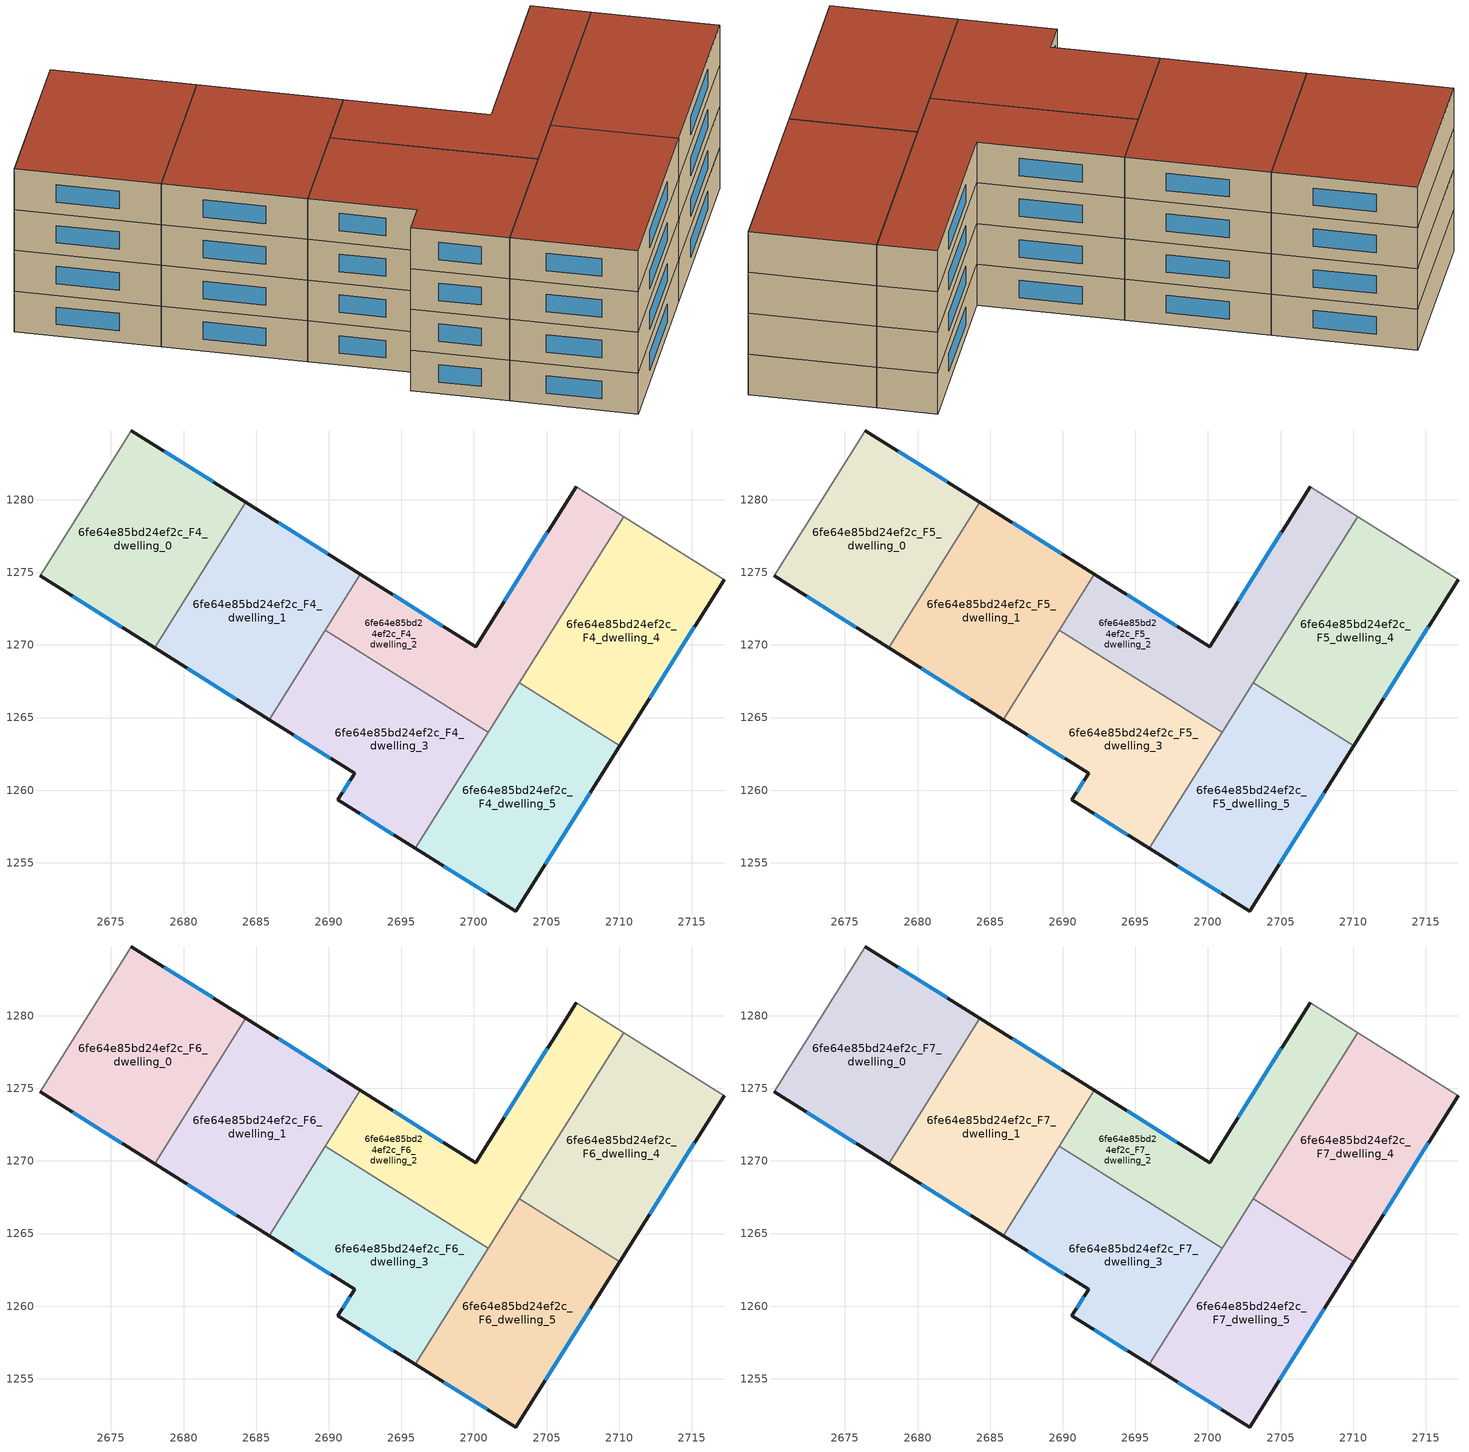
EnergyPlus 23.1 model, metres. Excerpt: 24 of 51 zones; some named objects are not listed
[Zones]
6fe64e85bd24ef2c_F4_dwelling_0
 floor to 6fe64e85bd24ef2c_F3_dwelling_0 (EU_floor_Construction): 2684.29,1279.82 2678.01,1269.8 2670.12,1274.75 2676.4,1284.77 z12
 wall outside (EU_wall_Construction): 2670.12,1274.75 2678.01,1269.8 / 2684.29,1279.82 2676.4,1284.77 z12:15
 wall to 6fe64e85bd24ef2c_F4_dwelling_1 (EU_wall_Construction): 2678.01,1269.8 2684.29,1279.82 z12:15
 wall adiabatic (EU_wall_Construction): 2676.4,1284.77 2670.12,1274.75 z12:15
 window (EU_Window_Construction): 2672.37,1273.34 2675.75,1271.22 / 2682.04,1281.23 2678.66,1283.35 z12.86:14.14
6fe64e85bd24ef2c_F4_dwelling_1
 floor to 6fe64e85bd24ef2c_F3_dwelling_1 (EU_floor_Construction): 2692.18,1274.87 2685.9,1264.85 2678.01,1269.8 2684.29,1279.82 z12
 wall outside (EU_wall_Construction): 2678.01,1269.8 2685.9,1264.85 / 2692.18,1274.87 2684.29,1279.82 z12:15
 wall to 6fe64e85bd24ef2c_F4_dwelling_3 (EU_wall_Construction): 2685.9,1264.85 2689.77,1271.03 z12:15
 wall to 6fe64e85bd24ef2c_F4_dwelling_2 (EU_wall_Construction): 2689.77,1271.03 2692.18,1274.87 z12:15
 window (EU_Window_Construction): 2680.26,1268.39 2683.64,1266.27 / 2689.93,1276.28 2686.55,1278.4 z12.86:14.14
6fe64e85bd24ef2c_F4_dwelling_2
 floor to 6fe64e85bd24ef2c_F3_dwelling_2 (EU_floor_Construction): 2710.3,1278.84 2700.98,1263.99 2689.77,1271.03 2692.18,1274.87 2700.12,1269.88 2707.03,1280.89 z12
 wall outside (EU_wall_Construction): 2707.03,1280.89 2700.12,1269.88 2692.18,1274.87 z12:15
 wall adiabatic (EU_wall_Construction): 2710.3,1278.84 2707.03,1280.89 z12:15
 wall to 6fe64e85bd24ef2c_F4_dwelling_3 (EU_wall_Construction): 2689.77,1271.03 2700.98,1263.99 z12:15
 wall to 6fe64e85bd24ef2c_F4_dwelling_4 (EU_wall_Construction): 2703.13,1267.42 2710.3,1278.84 z12:15
 wall to 6fe64e85bd24ef2c_F4_dwelling_5 (EU_wall_Construction): 2700.98,1263.99 2703.13,1267.42 z12:15
 window (EU_Window_Construction): 2705.06,1277.75 2702.1,1273.03 / 2697.85,1271.31 2694.45,1273.44 z12.86:14.14
6fe64e85bd24ef2c_F4_dwelling_3
 floor to 6fe64e85bd24ef2c_F3_dwelling_3 (EU_floor_Construction): 2700.98,1263.99 2695.96,1255.99 2690.63,1259.33 2691.78,1261.16 2685.9,1264.85 2689.77,1271.03 z12
 wall outside (EU_wall_Construction): 2685.9,1264.85 2691.78,1261.16 2690.63,1259.33 2695.96,1255.99 z12:15
 wall to 6fe64e85bd24ef2c_F4_dwelling_5 (EU_wall_Construction): 2695.96,1255.99 2700.98,1263.99 z12:15
 window (EU_Window_Construction): 2692.15,1258.38 2694.44,1256.94 / 2691.45,1260.64 2690.96,1259.85 / 2687.58,1263.8 2690.1,1262.22 z12.86:14.14
6fe64e85bd24ef2c_F4_dwelling_4
 floor to 6fe64e85bd24ef2c_F3_dwelling_4 (EU_floor_Construction): 2717.21,1274.51 2710.04,1263.08 2703.13,1267.42 2710.3,1278.84 z12
 wall outside (EU_wall_Construction): 2710.04,1263.08 2717.21,1274.51 z12:15
 wall to 6fe64e85bd24ef2c_F4_dwelling_5 (EU_wall_Construction): 2703.13,1267.42 2710.04,1263.08 z12:15
 wall adiabatic (EU_wall_Construction): 2717.21,1274.51 2710.3,1278.84 z12:15
 window (EU_Window_Construction): 2712.09,1266.34 2715.16,1271.24 z12.86:14.14
6fe64e85bd24ef2c_F4_dwelling_5
 floor to 6fe64e85bd24ef2c_F3_dwelling_5 (EU_floor_Construction): 2710.04,1263.08 2702.87,1251.65 2695.96,1255.99 2703.13,1267.42 z12
 wall outside (EU_wall_Construction): 2695.96,1255.99 2702.87,1251.65 2710.04,1263.08 z12:15
 window (EU_Window_Construction): 2704.92,1254.92 2707.99,1259.81 / 2697.93,1254.75 2700.9,1252.89 z12.86:14.14
6fe64e85bd24ef2c_F5_dwelling_0
 floor to 6fe64e85bd24ef2c_F4_dwelling_0 (EU_floor_Construction): 2684.29,1279.82 2678.01,1269.8 2670.12,1274.75 2676.4,1284.77 z15
 wall outside (EU_wall_Construction): 2670.12,1274.75 2678.01,1269.8 / 2684.29,1279.82 2676.4,1284.77 z15:18
 wall to 6fe64e85bd24ef2c_F5_dwelling_1 (EU_wall_Construction): 2678.01,1269.8 2684.29,1279.82 z15:18
 wall adiabatic (EU_wall_Construction): 2676.4,1284.77 2670.12,1274.75 z15:18
 window (EU_Window_Construction): 2672.37,1273.34 2675.75,1271.22 / 2682.04,1281.23 2678.66,1283.35 z15.86:17.14
6fe64e85bd24ef2c_F5_dwelling_1
 floor to 6fe64e85bd24ef2c_F4_dwelling_1 (EU_floor_Construction): 2692.18,1274.87 2685.9,1264.85 2678.01,1269.8 2684.29,1279.82 z15
 wall outside (EU_wall_Construction): 2678.01,1269.8 2685.9,1264.85 / 2692.18,1274.87 2684.29,1279.82 z15:18
 wall to 6fe64e85bd24ef2c_F5_dwelling_3 (EU_wall_Construction): 2685.9,1264.85 2689.77,1271.03 z15:18
 wall to 6fe64e85bd24ef2c_F5_dwelling_2 (EU_wall_Construction): 2689.77,1271.03 2692.18,1274.87 z15:18
 window (EU_Window_Construction): 2680.26,1268.39 2683.64,1266.27 / 2689.93,1276.28 2686.55,1278.4 z15.86:17.14
6fe64e85bd24ef2c_F5_dwelling_2
 floor to 6fe64e85bd24ef2c_F4_dwelling_2 (EU_floor_Construction): 2710.3,1278.84 2700.98,1263.99 2689.77,1271.03 2692.18,1274.87 2700.12,1269.88 2707.03,1280.89 z15
 wall outside (EU_wall_Construction): 2707.03,1280.89 2700.12,1269.88 2692.18,1274.87 z15:18
 wall adiabatic (EU_wall_Construction): 2710.3,1278.84 2707.03,1280.89 z15:18
 wall to 6fe64e85bd24ef2c_F5_dwelling_3 (EU_wall_Construction): 2689.77,1271.03 2700.98,1263.99 z15:18
 wall to 6fe64e85bd24ef2c_F5_dwelling_4 (EU_wall_Construction): 2703.13,1267.42 2710.3,1278.84 z15:18
 wall to 6fe64e85bd24ef2c_F5_dwelling_5 (EU_wall_Construction): 2700.98,1263.99 2703.13,1267.42 z15:18
 window (EU_Window_Construction): 2705.06,1277.75 2702.1,1273.03 / 2697.85,1271.31 2694.45,1273.44 z15.86:17.14
6fe64e85bd24ef2c_F5_dwelling_3
 floor to 6fe64e85bd24ef2c_F4_dwelling_3 (EU_floor_Construction): 2700.98,1263.99 2695.96,1255.99 2690.63,1259.33 2691.78,1261.16 2685.9,1264.85 2689.77,1271.03 z15
 wall outside (EU_wall_Construction): 2685.9,1264.85 2691.78,1261.16 2690.63,1259.33 2695.96,1255.99 z15:18
 wall to 6fe64e85bd24ef2c_F5_dwelling_5 (EU_wall_Construction): 2695.96,1255.99 2700.98,1263.99 z15:18
 window (EU_Window_Construction): 2692.15,1258.38 2694.44,1256.94 / 2691.45,1260.64 2690.96,1259.85 / 2687.58,1263.8 2690.1,1262.22 z15.86:17.14
6fe64e85bd24ef2c_F5_dwelling_4
 floor to 6fe64e85bd24ef2c_F4_dwelling_4 (EU_floor_Construction): 2717.21,1274.51 2710.04,1263.08 2703.13,1267.42 2710.3,1278.84 z15
 wall outside (EU_wall_Construction): 2710.04,1263.08 2717.21,1274.51 z15:18
 wall to 6fe64e85bd24ef2c_F5_dwelling_5 (EU_wall_Construction): 2703.13,1267.42 2710.04,1263.08 z15:18
 wall adiabatic (EU_wall_Construction): 2717.21,1274.51 2710.3,1278.84 z15:18
 window (EU_Window_Construction): 2712.09,1266.34 2715.16,1271.24 z15.86:17.14
6fe64e85bd24ef2c_F5_dwelling_5
 floor to 6fe64e85bd24ef2c_F4_dwelling_5 (EU_floor_Construction): 2710.04,1263.08 2702.87,1251.65 2695.96,1255.99 2703.13,1267.42 z15
 wall outside (EU_wall_Construction): 2695.96,1255.99 2702.87,1251.65 2710.04,1263.08 z15:18
 window (EU_Window_Construction): 2704.92,1254.92 2707.99,1259.81 / 2697.93,1254.75 2700.9,1252.89 z15.86:17.14
6fe64e85bd24ef2c_F6_dwelling_0
 floor to 6fe64e85bd24ef2c_F5_dwelling_0 (EU_floor_Construction): 2684.29,1279.82 2678.01,1269.8 2670.12,1274.75 2676.4,1284.77 z18
 wall outside (EU_wall_Construction): 2670.12,1274.75 2678.01,1269.8 / 2684.29,1279.82 2676.4,1284.77 z18:21
 wall to 6fe64e85bd24ef2c_F6_dwelling_1 (EU_wall_Construction): 2678.01,1269.8 2684.29,1279.82 z18:21
 wall adiabatic (EU_wall_Construction): 2676.4,1284.77 2670.12,1274.75 z18:21
 window (EU_Window_Construction): 2672.37,1273.34 2675.75,1271.22 / 2682.04,1281.23 2678.66,1283.35 z18.86:20.14
6fe64e85bd24ef2c_F6_dwelling_1
 floor to 6fe64e85bd24ef2c_F5_dwelling_1 (EU_floor_Construction): 2692.18,1274.87 2685.9,1264.85 2678.01,1269.8 2684.29,1279.82 z18
 wall outside (EU_wall_Construction): 2678.01,1269.8 2685.9,1264.85 / 2692.18,1274.87 2684.29,1279.82 z18:21
 wall to 6fe64e85bd24ef2c_F6_dwelling_3 (EU_wall_Construction): 2685.9,1264.85 2689.77,1271.03 z18:21
 wall to 6fe64e85bd24ef2c_F6_dwelling_2 (EU_wall_Construction): 2689.77,1271.03 2692.18,1274.87 z18:21
 window (EU_Window_Construction): 2680.26,1268.39 2683.64,1266.27 / 2689.93,1276.28 2686.55,1278.4 z18.86:20.14
6fe64e85bd24ef2c_F6_dwelling_2
 floor to 6fe64e85bd24ef2c_F5_dwelling_2 (EU_floor_Construction): 2710.3,1278.84 2700.98,1263.99 2689.77,1271.03 2692.18,1274.87 2700.12,1269.88 2707.03,1280.89 z18
 wall outside (EU_wall_Construction): 2707.03,1280.89 2700.12,1269.88 2692.18,1274.87 z18:21
 wall adiabatic (EU_wall_Construction): 2710.3,1278.84 2707.03,1280.89 z18:21
 wall to 6fe64e85bd24ef2c_F6_dwelling_3 (EU_wall_Construction): 2689.77,1271.03 2700.98,1263.99 z18:21
 wall to 6fe64e85bd24ef2c_F6_dwelling_4 (EU_wall_Construction): 2703.13,1267.42 2710.3,1278.84 z18:21
 wall to 6fe64e85bd24ef2c_F6_dwelling_5 (EU_wall_Construction): 2700.98,1263.99 2703.13,1267.42 z18:21
 window (EU_Window_Construction): 2705.06,1277.75 2702.1,1273.03 / 2697.85,1271.31 2694.45,1273.44 z18.86:20.14
6fe64e85bd24ef2c_F6_dwelling_3
 floor to 6fe64e85bd24ef2c_F5_dwelling_3 (EU_floor_Construction): 2700.98,1263.99 2695.96,1255.99 2690.63,1259.33 2691.78,1261.16 2685.9,1264.85 2689.77,1271.03 z18
 wall outside (EU_wall_Construction): 2685.9,1264.85 2691.78,1261.16 2690.63,1259.33 2695.96,1255.99 z18:21
 wall to 6fe64e85bd24ef2c_F6_dwelling_5 (EU_wall_Construction): 2695.96,1255.99 2700.98,1263.99 z18:21
 window (EU_Window_Construction): 2692.15,1258.38 2694.44,1256.94 / 2691.45,1260.64 2690.96,1259.85 / 2687.58,1263.8 2690.1,1262.22 z18.86:20.14
6fe64e85bd24ef2c_F6_dwelling_4
 floor to 6fe64e85bd24ef2c_F5_dwelling_4 (EU_floor_Construction): 2717.21,1274.51 2710.04,1263.08 2703.13,1267.42 2710.3,1278.84 z18
 wall outside (EU_wall_Construction): 2710.04,1263.08 2717.21,1274.51 z18:21
 wall to 6fe64e85bd24ef2c_F6_dwelling_5 (EU_wall_Construction): 2703.13,1267.42 2710.04,1263.08 z18:21
 wall adiabatic (EU_wall_Construction): 2717.21,1274.51 2710.3,1278.84 z18:21
 window (EU_Window_Construction): 2712.09,1266.34 2715.16,1271.24 z18.86:20.14
6fe64e85bd24ef2c_F6_dwelling_5
 floor to 6fe64e85bd24ef2c_F5_dwelling_5 (EU_floor_Construction): 2710.04,1263.08 2702.87,1251.65 2695.96,1255.99 2703.13,1267.42 z18
 wall outside (EU_wall_Construction): 2695.96,1255.99 2702.87,1251.65 2710.04,1263.08 z18:21
 window (EU_Window_Construction): 2704.92,1254.92 2707.99,1259.81 / 2697.93,1254.75 2700.9,1252.89 z18.86:20.14
6fe64e85bd24ef2c_F7_dwelling_0
 floor to 6fe64e85bd24ef2c_F6_dwelling_0 (EU_floor_Construction): 2684.29,1279.82 2678.01,1269.8 2670.12,1274.75 2676.4,1284.77 z21
 wall outside (EU_wall_Construction): 2670.12,1274.75 2678.01,1269.8 / 2684.29,1279.82 2676.4,1284.77 z21:24
 wall to 6fe64e85bd24ef2c_F7_dwelling_1 (EU_wall_Construction): 2678.01,1269.8 2684.29,1279.82 z21:24
 wall adiabatic (EU_wall_Construction): 2676.4,1284.77 2670.12,1274.75 z21:24
 window (EU_Window_Construction): 2672.37,1273.34 2675.75,1271.22 / 2682.04,1281.23 2678.66,1283.35 z21.86:23.14
 roof outside (EU_roof_Construction): 2678.01,1269.8 2684.29,1279.82 2676.4,1284.77 2670.12,1274.75 z24
6fe64e85bd24ef2c_F7_dwelling_1
 floor to 6fe64e85bd24ef2c_F6_dwelling_1 (EU_floor_Construction): 2692.18,1274.87 2685.9,1264.85 2678.01,1269.8 2684.29,1279.82 z21
 wall outside (EU_wall_Construction): 2678.01,1269.8 2685.9,1264.85 / 2692.18,1274.87 2684.29,1279.82 z21:24
 wall to 6fe64e85bd24ef2c_F7_dwelling_3 (EU_wall_Construction): 2685.9,1264.85 2689.77,1271.03 z21:24
 wall to 6fe64e85bd24ef2c_F7_dwelling_2 (EU_wall_Construction): 2689.77,1271.03 2692.18,1274.87 z21:24
 window (EU_Window_Construction): 2680.26,1268.39 2683.64,1266.27 / 2689.93,1276.28 2686.55,1278.4 z21.86:23.14
 roof outside (EU_roof_Construction): 2685.9,1264.85 2692.18,1274.87 2684.29,1279.82 2678.01,1269.8 z24
6fe64e85bd24ef2c_F7_dwelling_2
 floor to 6fe64e85bd24ef2c_F6_dwelling_2 (EU_floor_Construction): 2710.3,1278.84 2700.98,1263.99 2689.77,1271.03 2692.18,1274.87 2700.12,1269.88 2707.03,1280.89 z21
 wall outside (EU_wall_Construction): 2707.03,1280.89 2700.12,1269.88 2692.18,1274.87 z21:24
 wall adiabatic (EU_wall_Construction): 2710.3,1278.84 2707.03,1280.89 z21:24
 wall to 6fe64e85bd24ef2c_F7_dwelling_3 (EU_wall_Construction): 2689.77,1271.03 2700.98,1263.99 z21:24
 wall to 6fe64e85bd24ef2c_F7_dwelling_4 (EU_wall_Construction): 2703.13,1267.42 2710.3,1278.84 z21:24
 wall to 6fe64e85bd24ef2c_F7_dwelling_5 (EU_wall_Construction): 2700.98,1263.99 2703.13,1267.42 z21:24
 window (EU_Window_Construction): 2705.06,1277.75 2702.1,1273.03 / 2697.85,1271.31 2694.45,1273.44 z21.86:23.14
 roof outside (EU_roof_Construction): 2700.98,1263.99 2710.3,1278.84 2707.03,1280.89 2700.12,1269.88 2692.18,1274.87 2689.77,1271.03 z24
6fe64e85bd24ef2c_F7_dwelling_3
 floor to 6fe64e85bd24ef2c_F6_dwelling_3 (EU_floor_Construction): 2700.98,1263.99 2695.96,1255.99 2690.63,1259.33 2691.78,1261.16 2685.9,1264.85 2689.77,1271.03 z21
 wall outside (EU_wall_Construction): 2685.9,1264.85 2691.78,1261.16 2690.63,1259.33 2695.96,1255.99 z21:24
 wall to 6fe64e85bd24ef2c_F7_dwelling_5 (EU_wall_Construction): 2695.96,1255.99 2700.98,1263.99 z21:24
 window (EU_Window_Construction): 2692.15,1258.38 2694.44,1256.94 / 2691.45,1260.64 2690.96,1259.85 / 2687.58,1263.8 2690.1,1262.22 z21.86:23.14
 roof outside (EU_roof_Construction): 2695.96,1255.99 2700.98,1263.99 2689.77,1271.03 2685.9,1264.85 2691.78,1261.16 2690.63,1259.33 z24
6fe64e85bd24ef2c_F7_dwelling_4
 floor to 6fe64e85bd24ef2c_F6_dwelling_4 (EU_floor_Construction): 2717.21,1274.51 2710.04,1263.08 2703.13,1267.42 2710.3,1278.84 z21
 wall outside (EU_wall_Construction): 2710.04,1263.08 2717.21,1274.51 z21:24
 wall to 6fe64e85bd24ef2c_F7_dwelling_5 (EU_wall_Construction): 2703.13,1267.42 2710.04,1263.08 z21:24
 wall adiabatic (EU_wall_Construction): 2717.21,1274.51 2710.3,1278.84 z21:24
 window (EU_Window_Construction): 2712.09,1266.34 2715.16,1271.24 z21.86:23.14
 roof outside (EU_roof_Construction): 2710.04,1263.08 2717.21,1274.51 2710.3,1278.84 2703.13,1267.42 z24
6fe64e85bd24ef2c_F7_dwelling_5
 floor to 6fe64e85bd24ef2c_F6_dwelling_5 (EU_floor_Construction): 2710.04,1263.08 2702.87,1251.65 2695.96,1255.99 2703.13,1267.42 z21
 wall outside (EU_wall_Construction): 2695.96,1255.99 2702.87,1251.65 2710.04,1263.08 z21:24
 window (EU_Window_Construction): 2704.92,1254.92 2707.99,1259.81 / 2697.93,1254.75 2700.9,1252.89 z21.86:23.14
 roof outside (EU_roof_Construction): 2702.87,1251.65 2710.04,1263.08 2703.13,1267.42 2695.96,1255.99 z24
[Building]
EU S2 Campaign: North Axis=0; Terrain=City; Solar Distribution=FullExterior
[Site:Location]
Helsinki-Vantaa.AP: Latitude=60.317; Longitude=24.963; Time Zone=2; Elevation=54.6
[SizingPeriod:WeatherFileDays]
AnnualSizingPeriod: Begin Month=1; Begin Day of Month=1; End Month=12; End Day of Month=31; Day of Week for Start Day=Monday; Use Weather File Daylight Saving Period=No; Use Weather File Rain and Snow Indicators=No
[MATERIAL]
EU_InternalMass_Material: Roughness=MediumRough; Thickness=0.1; Conductivity=1; Density=1800; Specific Heat=900; Thermal Absorptance=0.9; Solar Absorptance=0.7; Visible Absorptance=0.7
[MATERIAL:NOMASS] Roughness=MediumRough; Thermal Absorptance=0.9; Solar Absorptance=0.7; Visible Absorptance=0.7
Name | Thermal Resistance
EU_wall_NoMass | 5.91765
EU_roof_NoMass | 11.1778
EU_floor_NoMass | 6.2875
[WINDOWMATERIAL:SIMPLEGLAZINGSYSTEM]
EU_Window_SimpleGlazing: UFactor=0.994035; Solar Heat Gain Coefficient=0.7; Visible Transmittance=0.7
[CONSTRUCTION]
EU_wall_Construction: EU_wall_NoMass
EU_roof_Construction: EU_roof_NoMass
EU_floor_Construction: EU_floor_NoMass
EU_Window_Construction: EU_Window_SimpleGlazing
EU_InternalMass_Construction: EU_InternalMass_Material
[ZONE] Type=1; Multiplier=1; Ceiling Height=autocalculate; Floor Area=autocalculate; Part of Total Floor Area=Yes
Name | Volume
6fe64e85bd24ef2c_F4_dwelling_0; 6fe64e85bd24ef2c_F5_dwelling_0; 6fe64e85bd24ef2c_F6_dwelling_0; 6fe64e85bd24ef2c_F7_dwelling_0 | 330.288
6fe64e85bd24ef2c_F4_dwelling_1; 6fe64e85bd24ef2c_F5_dwelling_1; 6fe64e85bd24ef2c_F6_dwelling_1; 6fe64e85bd24ef2c_F7_dwelling_1 | 330.289
6fe64e85bd24ef2c_F4_dwelling_2; 6fe64e85bd24ef2c_F5_dwelling_2; 6fe64e85bd24ef2c_F6_dwelling_2; 6fe64e85bd24ef2c_F7_dwelling_2 | 330.31
6fe64e85bd24ef2c_F4_dwelling_3; 6fe64e85bd24ef2c_F5_dwelling_3; 6fe64e85bd24ef2c_F6_dwelling_3; 6fe64e85bd24ef2c_F7_dwelling_3 | 330.253
6fe64e85bd24ef2c_F4_dwelling_4; 6fe64e85bd24ef2c_F5_dwelling_4; 6fe64e85bd24ef2c_F6_dwelling_4; 6fe64e85bd24ef2c_F7_dwelling_4; 6fe64e85bd24ef2c_F4_dwelling_5; 6fe64e85bd24ef2c_F5_dwelling_5; 6fe64e85bd24ef2c_F6_dwelling_5; 6fe64e85bd24ef2c_F7_dwelling_5 | 330.273
[INTERNALMASS] Construction=EU_InternalMass_Construction
Name | Zone or ZoneList | Surface Area
6fe64e85bd24ef2c_F4_dwelling_0_EU_InternalMass | 6fe64e85bd24ef2c_F4_dwelling_0 | 110.096
6fe64e85bd24ef2c_F4_dwelling_1_EU_InternalMass | 6fe64e85bd24ef2c_F4_dwelling_1 | 110.096
6fe64e85bd24ef2c_F4_dwelling_2_EU_InternalMass | 6fe64e85bd24ef2c_F4_dwelling_2 | 110.104
6fe64e85bd24ef2c_F4_dwelling_3_EU_InternalMass | 6fe64e85bd24ef2c_F4_dwelling_3 | 110.084
6fe64e85bd24ef2c_F4_dwelling_4_EU_InternalMass | 6fe64e85bd24ef2c_F4_dwelling_4 | 110.093
6fe64e85bd24ef2c_F4_dwelling_5_EU_InternalMass | 6fe64e85bd24ef2c_F4_dwelling_5 | 110.093
6fe64e85bd24ef2c_F5_dwelling_0_EU_InternalMass | 6fe64e85bd24ef2c_F5_dwelling_0 | 110.096
6fe64e85bd24ef2c_F5_dwelling_1_EU_InternalMass | 6fe64e85bd24ef2c_F5_dwelling_1 | 110.096
6fe64e85bd24ef2c_F5_dwelling_2_EU_InternalMass | 6fe64e85bd24ef2c_F5_dwelling_2 | 110.104
6fe64e85bd24ef2c_F5_dwelling_3_EU_InternalMass | 6fe64e85bd24ef2c_F5_dwelling_3 | 110.084
6fe64e85bd24ef2c_F5_dwelling_4_EU_InternalMass | 6fe64e85bd24ef2c_F5_dwelling_4 | 110.093
6fe64e85bd24ef2c_F5_dwelling_5_EU_InternalMass | 6fe64e85bd24ef2c_F5_dwelling_5 | 110.093
6fe64e85bd24ef2c_F6_dwelling_0_EU_InternalMass | 6fe64e85bd24ef2c_F6_dwelling_0 | 110.096
6fe64e85bd24ef2c_F6_dwelling_1_EU_InternalMass | 6fe64e85bd24ef2c_F6_dwelling_1 | 110.096
6fe64e85bd24ef2c_F6_dwelling_2_EU_InternalMass | 6fe64e85bd24ef2c_F6_dwelling_2 | 110.104
6fe64e85bd24ef2c_F6_dwelling_3_EU_InternalMass | 6fe64e85bd24ef2c_F6_dwelling_3 | 110.084
6fe64e85bd24ef2c_F6_dwelling_4_EU_InternalMass | 6fe64e85bd24ef2c_F6_dwelling_4 | 110.093
6fe64e85bd24ef2c_F6_dwelling_5_EU_InternalMass | 6fe64e85bd24ef2c_F6_dwelling_5 | 110.093
6fe64e85bd24ef2c_F7_dwelling_0_EU_InternalMass | 6fe64e85bd24ef2c_F7_dwelling_0 | 110.096
6fe64e85bd24ef2c_F7_dwelling_1_EU_InternalMass | 6fe64e85bd24ef2c_F7_dwelling_1 | 110.096
6fe64e85bd24ef2c_F7_dwelling_2_EU_InternalMass | 6fe64e85bd24ef2c_F7_dwelling_2 | 110.104
6fe64e85bd24ef2c_F7_dwelling_3_EU_InternalMass | 6fe64e85bd24ef2c_F7_dwelling_3 | 110.084
6fe64e85bd24ef2c_F7_dwelling_4_EU_InternalMass | 6fe64e85bd24ef2c_F7_dwelling_4 | 110.093
6fe64e85bd24ef2c_F7_dwelling_5_EU_InternalMass | 6fe64e85bd24ef2c_F7_dwelling_5 | 110.093
[OTHEREQUIPMENT] Fuel Type=Electricity; Design Level Calculation Method=Watts/Area; Power per Zone Floor Area=1; Fraction Latent=0; Fraction Radiant=0; Fraction Lost=0; Carbon Dioxide Generation Rate=0; EndUse Subcategory=EU_Step8_InternalGains
Name | Zone or ZoneList or Space or SpaceList | Schedule
EU_Step8_InternalGain_6fe64e85bd24ef2c_F4_dwelling_0_f000 | 6fe64e85bd24ef2c_F4_dwelling_0 | EU_Step8_GainSchedule_6fe64e85bd24ef2c_F4_dwelling_0_f000
EU_Step8_InternalGain_6fe64e85bd24ef2c_F4_dwelling_1_f000 | 6fe64e85bd24ef2c_F4_dwelling_1 | EU_Step8_GainSchedule_6fe64e85bd24ef2c_F4_dwelling_1_f000
EU_Step8_InternalGain_6fe64e85bd24ef2c_F4_dwelling_2_f000 | 6fe64e85bd24ef2c_F4_dwelling_2 | EU_Step8_GainSchedule_6fe64e85bd24ef2c_F4_dwelling_2_f000
EU_Step8_InternalGain_6fe64e85bd24ef2c_F4_dwelling_3_f000 | 6fe64e85bd24ef2c_F4_dwelling_3 | EU_Step8_GainSchedule_6fe64e85bd24ef2c_F4_dwelling_3_f000
EU_Step8_InternalGain_6fe64e85bd24ef2c_F4_dwelling_4_f000 | 6fe64e85bd24ef2c_F4_dwelling_4 | EU_Step8_GainSchedule_6fe64e85bd24ef2c_F4_dwelling_4_f000
EU_Step8_InternalGain_6fe64e85bd24ef2c_F4_dwelling_5_f000 | 6fe64e85bd24ef2c_F4_dwelling_5 | EU_Step8_GainSchedule_6fe64e85bd24ef2c_F4_dwelling_5_f000
EU_Step8_InternalGain_6fe64e85bd24ef2c_F5_dwelling_0_f000 | 6fe64e85bd24ef2c_F5_dwelling_0 | EU_Step8_GainSchedule_6fe64e85bd24ef2c_F5_dwelling_0_f000
EU_Step8_InternalGain_6fe64e85bd24ef2c_F5_dwelling_1_f000 | 6fe64e85bd24ef2c_F5_dwelling_1 | EU_Step8_GainSchedule_6fe64e85bd24ef2c_F5_dwelling_1_f000
EU_Step8_InternalGain_6fe64e85bd24ef2c_F5_dwelling_2_f000 | 6fe64e85bd24ef2c_F5_dwelling_2 | EU_Step8_GainSchedule_6fe64e85bd24ef2c_F5_dwelling_2_f000
EU_Step8_InternalGain_6fe64e85bd24ef2c_F5_dwelling_3_f000 | 6fe64e85bd24ef2c_F5_dwelling_3 | EU_Step8_GainSchedule_6fe64e85bd24ef2c_F5_dwelling_3_f000
EU_Step8_InternalGain_6fe64e85bd24ef2c_F5_dwelling_4_f000 | 6fe64e85bd24ef2c_F5_dwelling_4 | EU_Step8_GainSchedule_6fe64e85bd24ef2c_F5_dwelling_4_f000
EU_Step8_InternalGain_6fe64e85bd24ef2c_F5_dwelling_5_f000 | 6fe64e85bd24ef2c_F5_dwelling_5 | EU_Step8_GainSchedule_6fe64e85bd24ef2c_F5_dwelling_5_f000
EU_Step8_InternalGain_6fe64e85bd24ef2c_F6_dwelling_0_f000 | 6fe64e85bd24ef2c_F6_dwelling_0 | EU_Step8_GainSchedule_6fe64e85bd24ef2c_F6_dwelling_0_f000
EU_Step8_InternalGain_6fe64e85bd24ef2c_F6_dwelling_1_f000 | 6fe64e85bd24ef2c_F6_dwelling_1 | EU_Step8_GainSchedule_6fe64e85bd24ef2c_F6_dwelling_1_f000
EU_Step8_InternalGain_6fe64e85bd24ef2c_F6_dwelling_2_f000 | 6fe64e85bd24ef2c_F6_dwelling_2 | EU_Step8_GainSchedule_6fe64e85bd24ef2c_F6_dwelling_2_f000
EU_Step8_InternalGain_6fe64e85bd24ef2c_F6_dwelling_3_f000 | 6fe64e85bd24ef2c_F6_dwelling_3 | EU_Step8_GainSchedule_6fe64e85bd24ef2c_F6_dwelling_3_f000
EU_Step8_InternalGain_6fe64e85bd24ef2c_F6_dwelling_4_f000 | 6fe64e85bd24ef2c_F6_dwelling_4 | EU_Step8_GainSchedule_6fe64e85bd24ef2c_F6_dwelling_4_f000
EU_Step8_InternalGain_6fe64e85bd24ef2c_F6_dwelling_5_f000 | 6fe64e85bd24ef2c_F6_dwelling_5 | EU_Step8_GainSchedule_6fe64e85bd24ef2c_F6_dwelling_5_f000
EU_Step8_InternalGain_6fe64e85bd24ef2c_F7_dwelling_0_f000 | 6fe64e85bd24ef2c_F7_dwelling_0 | EU_Step8_GainSchedule_6fe64e85bd24ef2c_F7_dwelling_0_f000
EU_Step8_InternalGain_6fe64e85bd24ef2c_F7_dwelling_1_f000 | 6fe64e85bd24ef2c_F7_dwelling_1 | EU_Step8_GainSchedule_6fe64e85bd24ef2c_F7_dwelling_1_f000
EU_Step8_InternalGain_6fe64e85bd24ef2c_F7_dwelling_2_f000 | 6fe64e85bd24ef2c_F7_dwelling_2 | EU_Step8_GainSchedule_6fe64e85bd24ef2c_F7_dwelling_2_f000
EU_Step8_InternalGain_6fe64e85bd24ef2c_F7_dwelling_3_f000 | 6fe64e85bd24ef2c_F7_dwelling_3 | EU_Step8_GainSchedule_6fe64e85bd24ef2c_F7_dwelling_3_f000
EU_Step8_InternalGain_6fe64e85bd24ef2c_F7_dwelling_4_f000 | 6fe64e85bd24ef2c_F7_dwelling_4 | EU_Step8_GainSchedule_6fe64e85bd24ef2c_F7_dwelling_4_f000
EU_Step8_InternalGain_6fe64e85bd24ef2c_F7_dwelling_5_f000 | 6fe64e85bd24ef2c_F7_dwelling_5 | EU_Step8_GainSchedule_6fe64e85bd24ef2c_F7_dwelling_5_f000
[ZONEVENTILATION:DESIGNFLOWRATE] Schedule=EU_AlwaysOn; Design Flow Rate Calculation Method=AirChanges/Hour; Air Changes per Hour=0.596421; Ventilation Type=Natural; Fan Pressure Rise=0; Fan Total Efficiency=1; Constant Term Coefficient=1; Temperature Term Coefficient=0; Velocity Term Coefficient=0; Velocity Squared Term Coefficient=0; Minimum Indoor Temperature=-100; Maximum Indoor Temperature=100; Delta Temperature=-100; Minimum Outdoor Temperature=-100; Maximum Outdoor Temperature=100; Maximum Wind Speed=40
Name | Zone or ZoneList or Space or SpaceList
EU_ConstantAir_6fe64e85bd24ef2c_F4_dwelling_0 | 6fe64e85bd24ef2c_F4_dwelling_0
EU_ConstantAir_6fe64e85bd24ef2c_F4_dwelling_1 | 6fe64e85bd24ef2c_F4_dwelling_1
EU_ConstantAir_6fe64e85bd24ef2c_F4_dwelling_2 | 6fe64e85bd24ef2c_F4_dwelling_2
EU_ConstantAir_6fe64e85bd24ef2c_F4_dwelling_3 | 6fe64e85bd24ef2c_F4_dwelling_3
EU_ConstantAir_6fe64e85bd24ef2c_F4_dwelling_4 | 6fe64e85bd24ef2c_F4_dwelling_4
EU_ConstantAir_6fe64e85bd24ef2c_F4_dwelling_5 | 6fe64e85bd24ef2c_F4_dwelling_5
EU_ConstantAir_6fe64e85bd24ef2c_F5_dwelling_0 | 6fe64e85bd24ef2c_F5_dwelling_0
EU_ConstantAir_6fe64e85bd24ef2c_F5_dwelling_1 | 6fe64e85bd24ef2c_F5_dwelling_1
EU_ConstantAir_6fe64e85bd24ef2c_F5_dwelling_2 | 6fe64e85bd24ef2c_F5_dwelling_2
EU_ConstantAir_6fe64e85bd24ef2c_F5_dwelling_3 | 6fe64e85bd24ef2c_F5_dwelling_3
EU_ConstantAir_6fe64e85bd24ef2c_F5_dwelling_4 | 6fe64e85bd24ef2c_F5_dwelling_4
EU_ConstantAir_6fe64e85bd24ef2c_F5_dwelling_5 | 6fe64e85bd24ef2c_F5_dwelling_5
EU_ConstantAir_6fe64e85bd24ef2c_F6_dwelling_0 | 6fe64e85bd24ef2c_F6_dwelling_0
EU_ConstantAir_6fe64e85bd24ef2c_F6_dwelling_1 | 6fe64e85bd24ef2c_F6_dwelling_1
EU_ConstantAir_6fe64e85bd24ef2c_F6_dwelling_2 | 6fe64e85bd24ef2c_F6_dwelling_2
EU_ConstantAir_6fe64e85bd24ef2c_F6_dwelling_3 | 6fe64e85bd24ef2c_F6_dwelling_3
EU_ConstantAir_6fe64e85bd24ef2c_F6_dwelling_4 | 6fe64e85bd24ef2c_F6_dwelling_4
EU_ConstantAir_6fe64e85bd24ef2c_F6_dwelling_5 | 6fe64e85bd24ef2c_F6_dwelling_5
EU_ConstantAir_6fe64e85bd24ef2c_F7_dwelling_0 | 6fe64e85bd24ef2c_F7_dwelling_0
EU_ConstantAir_6fe64e85bd24ef2c_F7_dwelling_1 | 6fe64e85bd24ef2c_F7_dwelling_1
EU_ConstantAir_6fe64e85bd24ef2c_F7_dwelling_2 | 6fe64e85bd24ef2c_F7_dwelling_2
EU_ConstantAir_6fe64e85bd24ef2c_F7_dwelling_3 | 6fe64e85bd24ef2c_F7_dwelling_3
EU_ConstantAir_6fe64e85bd24ef2c_F7_dwelling_4 | 6fe64e85bd24ef2c_F7_dwelling_4
EU_ConstantAir_6fe64e85bd24ef2c_F7_dwelling_5 | 6fe64e85bd24ef2c_F7_dwelling_5
[HVACTEMPLATE:ZONE:IDEALLOADSAIRSYSTEM] System Availability Schedule=EU_AlwaysOn; Maximum Heating Supply Air Temperature=50; Minimum Cooling Supply Air Temperature=13; Maximum Heating Supply Air Humidity Ratio=0.0156; Minimum Cooling Supply Air Humidity Ratio=0.0077; Heating Limit=NoLimit; Cooling Limit=NoLimit; Heating Availability Schedule=EU_AlwaysOn; Cooling Availability Schedule=EU_CoolingOff; Dehumidification Control Type=ConstantSensibleHeatRatio; Cooling Sensible Heat Ratio=0.7; Dehumidification Setpoint=60; Humidification Control Type=None; Humidification Setpoint=30; Outdoor Air Method=None; Outdoor Air Flow Rate per Person=0.00944; Outdoor Air Flow Rate per Zone Floor Area=0; Outdoor Air Flow Rate per Zone=0; Demand Controlled Ventilation Type=None; Outdoor Air Economizer Type=NoEconomizer; Heat Recovery Type=None; Sensible Heat Recovery Effectiveness=0.7; Latent Heat Recovery Effectiveness=0.65
Name | Template Thermostat
6fe64e85bd24ef2c_F4_dwelling_0 | EU_HeatOnly_6fe64e85bd24ef2c_F4_dwelling_0
6fe64e85bd24ef2c_F4_dwelling_1 | EU_HeatOnly_6fe64e85bd24ef2c_F4_dwelling_1
6fe64e85bd24ef2c_F4_dwelling_2 | EU_HeatOnly_6fe64e85bd24ef2c_F4_dwelling_2
6fe64e85bd24ef2c_F4_dwelling_3 | EU_HeatOnly_6fe64e85bd24ef2c_F4_dwelling_3
6fe64e85bd24ef2c_F4_dwelling_4 | EU_HeatOnly_6fe64e85bd24ef2c_F4_dwelling_4
6fe64e85bd24ef2c_F4_dwelling_5 | EU_HeatOnly_6fe64e85bd24ef2c_F4_dwelling_5
6fe64e85bd24ef2c_F5_dwelling_0 | EU_HeatOnly_6fe64e85bd24ef2c_F5_dwelling_0
6fe64e85bd24ef2c_F5_dwelling_1 | EU_HeatOnly_6fe64e85bd24ef2c_F5_dwelling_1
6fe64e85bd24ef2c_F5_dwelling_2 | EU_HeatOnly_6fe64e85bd24ef2c_F5_dwelling_2
6fe64e85bd24ef2c_F5_dwelling_3 | EU_HeatOnly_6fe64e85bd24ef2c_F5_dwelling_3
6fe64e85bd24ef2c_F5_dwelling_4 | EU_HeatOnly_6fe64e85bd24ef2c_F5_dwelling_4
6fe64e85bd24ef2c_F5_dwelling_5 | EU_HeatOnly_6fe64e85bd24ef2c_F5_dwelling_5
6fe64e85bd24ef2c_F6_dwelling_0 | EU_HeatOnly_6fe64e85bd24ef2c_F6_dwelling_0
6fe64e85bd24ef2c_F6_dwelling_1 | EU_HeatOnly_6fe64e85bd24ef2c_F6_dwelling_1
6fe64e85bd24ef2c_F6_dwelling_2 | EU_HeatOnly_6fe64e85bd24ef2c_F6_dwelling_2
6fe64e85bd24ef2c_F6_dwelling_3 | EU_HeatOnly_6fe64e85bd24ef2c_F6_dwelling_3
6fe64e85bd24ef2c_F6_dwelling_4 | EU_HeatOnly_6fe64e85bd24ef2c_F6_dwelling_4
6fe64e85bd24ef2c_F6_dwelling_5 | EU_HeatOnly_6fe64e85bd24ef2c_F6_dwelling_5
6fe64e85bd24ef2c_F7_dwelling_0 | EU_HeatOnly_6fe64e85bd24ef2c_F7_dwelling_0
6fe64e85bd24ef2c_F7_dwelling_1 | EU_HeatOnly_6fe64e85bd24ef2c_F7_dwelling_1
6fe64e85bd24ef2c_F7_dwelling_2 | EU_HeatOnly_6fe64e85bd24ef2c_F7_dwelling_2
6fe64e85bd24ef2c_F7_dwelling_3 | EU_HeatOnly_6fe64e85bd24ef2c_F7_dwelling_3
6fe64e85bd24ef2c_F7_dwelling_4 | EU_HeatOnly_6fe64e85bd24ef2c_F7_dwelling_4
6fe64e85bd24ef2c_F7_dwelling_5 | EU_HeatOnly_6fe64e85bd24ef2c_F7_dwelling_5
[SIZING:ZONE] Zone Cooling Design Supply Air Temperature Input Method=SupplyAirTemperature; Zone Cooling Design Supply Air Temperature=13; Zone Heating Design Supply Air Temperature Input Method=SupplyAirTemperature; Zone Heating Design Supply Air Temperature=50; Zone Cooling Design Supply Air Humidity Ratio=0.008; Zone Heating Design Supply Air Humidity Ratio=0.008; Cooling Design Air Flow Method=DesignDay; Cooling Design Air Flow Rate=0; Cooling Minimum Air Flow per Zone Floor Area=0.000762; Cooling Minimum Air Flow=0; Cooling Minimum Air Flow Fraction=0.2; Heating Design Air Flow Method=DesignDay; Heating Design Air Flow Rate=0; Heating Maximum Air Flow per Zone Floor Area=0.002032; Heating Maximum Air Flow=0.141576; Heating Maximum Air Flow Fraction=0.3; Account for Dedicated Outdoor Air System=No; Dedicated Outdoor Air System Control Strategy=NeutralSupplyAir; Dedicated Outdoor Air Low Setpoint Temperature for Design=autosize; Dedicated Outdoor Air High Setpoint Temperature for Design=autosize; Zone Load Sizing Method=Sensible Load Only No Latent Load; Zone Latent Cooling Design Supply Air Humidity Ratio Input Method=HumidityRatioDifference; Zone Cooling Design Supply Air Humidity Ratio Difference=0.005; Zone Latent Heating Design Supply Air Humidity Ratio Input Method=HumidityRatioDifference; Zone Humidification Design Supply Air Humidity Ratio Difference=0.005
6fe64e85bd24ef2c_F4_dwelling_0; 6fe64e85bd24ef2c_F4_dwelling_1; 6fe64e85bd24ef2c_F4_dwelling_2; 6fe64e85bd24ef2c_F4_dwelling_3; 6fe64e85bd24ef2c_F4_dwelling_4; 6fe64e85bd24ef2c_F4_dwelling_5; 6fe64e85bd24ef2c_F5_dwelling_0; 6fe64e85bd24ef2c_F5_dwelling_1; 6fe64e85bd24ef2c_F5_dwelling_2; 6fe64e85bd24ef2c_F5_dwelling_3; 6fe64e85bd24ef2c_F5_dwelling_4; 6fe64e85bd24ef2c_F5_dwelling_5; 6fe64e85bd24ef2c_F6_dwelling_0; 6fe64e85bd24ef2c_F6_dwelling_1; 6fe64e85bd24ef2c_F6_dwelling_2; 6fe64e85bd24ef2c_F6_dwelling_3; 6fe64e85bd24ef2c_F6_dwelling_4; 6fe64e85bd24ef2c_F6_dwelling_5; 6fe64e85bd24ef2c_F7_dwelling_0; 6fe64e85bd24ef2c_F7_dwelling_1; 6fe64e85bd24ef2c_F7_dwelling_2; 6fe64e85bd24ef2c_F7_dwelling_3; 6fe64e85bd24ef2c_F7_dwelling_4; 6fe64e85bd24ef2c_F7_dwelling_5
[SCHEDULE:CONSTANT]
Name | Hourly Value
EU_AlwaysOn | 1
EU_CoolingOff | 0
[SCHEDULE:FILE] Column Number=1; Rows to Skip at Top=0; Number of Hours of Data=8760; Column Separator=Comma; Interpolate to Timestep=No; Minutes per Item=60; Adjust Schedule for Daylight Savings=Yes
Name | File
EU_Step8_GainSchedule_6fe64e85bd24ef2c_F4_dwelling_0_f000 | ../../schedules/6fe64e85bd24ef2c/6fe64e85bd24ef2c_F4_dwelling_0_f000_gain.csv
EU_Step8_GainSchedule_6fe64e85bd24ef2c_F4_dwelling_1_f000 | ../../schedules/6fe64e85bd24ef2c/6fe64e85bd24ef2c_F4_dwelling_1_f000_gain.csv
EU_Step8_GainSchedule_6fe64e85bd24ef2c_F4_dwelling_2_f000 | ../../schedules/6fe64e85bd24ef2c/6fe64e85bd24ef2c_F4_dwelling_2_f000_gain.csv
EU_Step8_GainSchedule_6fe64e85bd24ef2c_F4_dwelling_3_f000 | ../../schedules/6fe64e85bd24ef2c/6fe64e85bd24ef2c_F4_dwelling_3_f000_gain.csv
EU_Step8_GainSchedule_6fe64e85bd24ef2c_F4_dwelling_4_f000 | ../../schedules/6fe64e85bd24ef2c/6fe64e85bd24ef2c_F4_dwelling_4_f000_gain.csv
EU_Step8_GainSchedule_6fe64e85bd24ef2c_F4_dwelling_5_f000 | ../../schedules/6fe64e85bd24ef2c/6fe64e85bd24ef2c_F4_dwelling_5_f000_gain.csv
EU_Step8_GainSchedule_6fe64e85bd24ef2c_F5_dwelling_0_f000 | ../../schedules/6fe64e85bd24ef2c/6fe64e85bd24ef2c_F5_dwelling_0_f000_gain.csv
EU_Step8_GainSchedule_6fe64e85bd24ef2c_F5_dwelling_1_f000 | ../../schedules/6fe64e85bd24ef2c/6fe64e85bd24ef2c_F5_dwelling_1_f000_gain.csv
EU_Step8_GainSchedule_6fe64e85bd24ef2c_F5_dwelling_2_f000 | ../../schedules/6fe64e85bd24ef2c/6fe64e85bd24ef2c_F5_dwelling_2_f000_gain.csv
EU_Step8_GainSchedule_6fe64e85bd24ef2c_F5_dwelling_3_f000 | ../../schedules/6fe64e85bd24ef2c/6fe64e85bd24ef2c_F5_dwelling_3_f000_gain.csv
EU_Step8_GainSchedule_6fe64e85bd24ef2c_F5_dwelling_4_f000 | ../../schedules/6fe64e85bd24ef2c/6fe64e85bd24ef2c_F5_dwelling_4_f000_gain.csv
EU_Step8_GainSchedule_6fe64e85bd24ef2c_F5_dwelling_5_f000 | ../../schedules/6fe64e85bd24ef2c/6fe64e85bd24ef2c_F5_dwelling_5_f000_gain.csv
EU_Step8_GainSchedule_6fe64e85bd24ef2c_F6_dwelling_0_f000 | ../../schedules/6fe64e85bd24ef2c/6fe64e85bd24ef2c_F6_dwelling_0_f000_gain.csv
EU_Step8_GainSchedule_6fe64e85bd24ef2c_F6_dwelling_1_f000 | ../../schedules/6fe64e85bd24ef2c/6fe64e85bd24ef2c_F6_dwelling_1_f000_gain.csv
EU_Step8_GainSchedule_6fe64e85bd24ef2c_F6_dwelling_2_f000 | ../../schedules/6fe64e85bd24ef2c/6fe64e85bd24ef2c_F6_dwelling_2_f000_gain.csv
EU_Step8_GainSchedule_6fe64e85bd24ef2c_F6_dwelling_3_f000 | ../../schedules/6fe64e85bd24ef2c/6fe64e85bd24ef2c_F6_dwelling_3_f000_gain.csv
EU_Step8_GainSchedule_6fe64e85bd24ef2c_F6_dwelling_4_f000 | ../../schedules/6fe64e85bd24ef2c/6fe64e85bd24ef2c_F6_dwelling_4_f000_gain.csv
EU_Step8_GainSchedule_6fe64e85bd24ef2c_F6_dwelling_5_f000 | ../../schedules/6fe64e85bd24ef2c/6fe64e85bd24ef2c_F6_dwelling_5_f000_gain.csv
EU_Step8_GainSchedule_6fe64e85bd24ef2c_F7_dwelling_0_f000 | ../../schedules/6fe64e85bd24ef2c/6fe64e85bd24ef2c_F7_dwelling_0_f000_gain.csv
EU_Step8_GainSchedule_6fe64e85bd24ef2c_F7_dwelling_1_f000 | ../../schedules/6fe64e85bd24ef2c/6fe64e85bd24ef2c_F7_dwelling_1_f000_gain.csv
EU_Step8_GainSchedule_6fe64e85bd24ef2c_F7_dwelling_2_f000 | ../../schedules/6fe64e85bd24ef2c/6fe64e85bd24ef2c_F7_dwelling_2_f000_gain.csv
EU_Step8_GainSchedule_6fe64e85bd24ef2c_F7_dwelling_3_f000 | ../../schedules/6fe64e85bd24ef2c/6fe64e85bd24ef2c_F7_dwelling_3_f000_gain.csv
EU_Step8_GainSchedule_6fe64e85bd24ef2c_F7_dwelling_4_f000 | ../../schedules/6fe64e85bd24ef2c/6fe64e85bd24ef2c_F7_dwelling_4_f000_gain.csv
EU_Step8_GainSchedule_6fe64e85bd24ef2c_F7_dwelling_5_f000 | ../../schedules/6fe64e85bd24ef2c/6fe64e85bd24ef2c_F7_dwelling_5_f000_gain.csv
